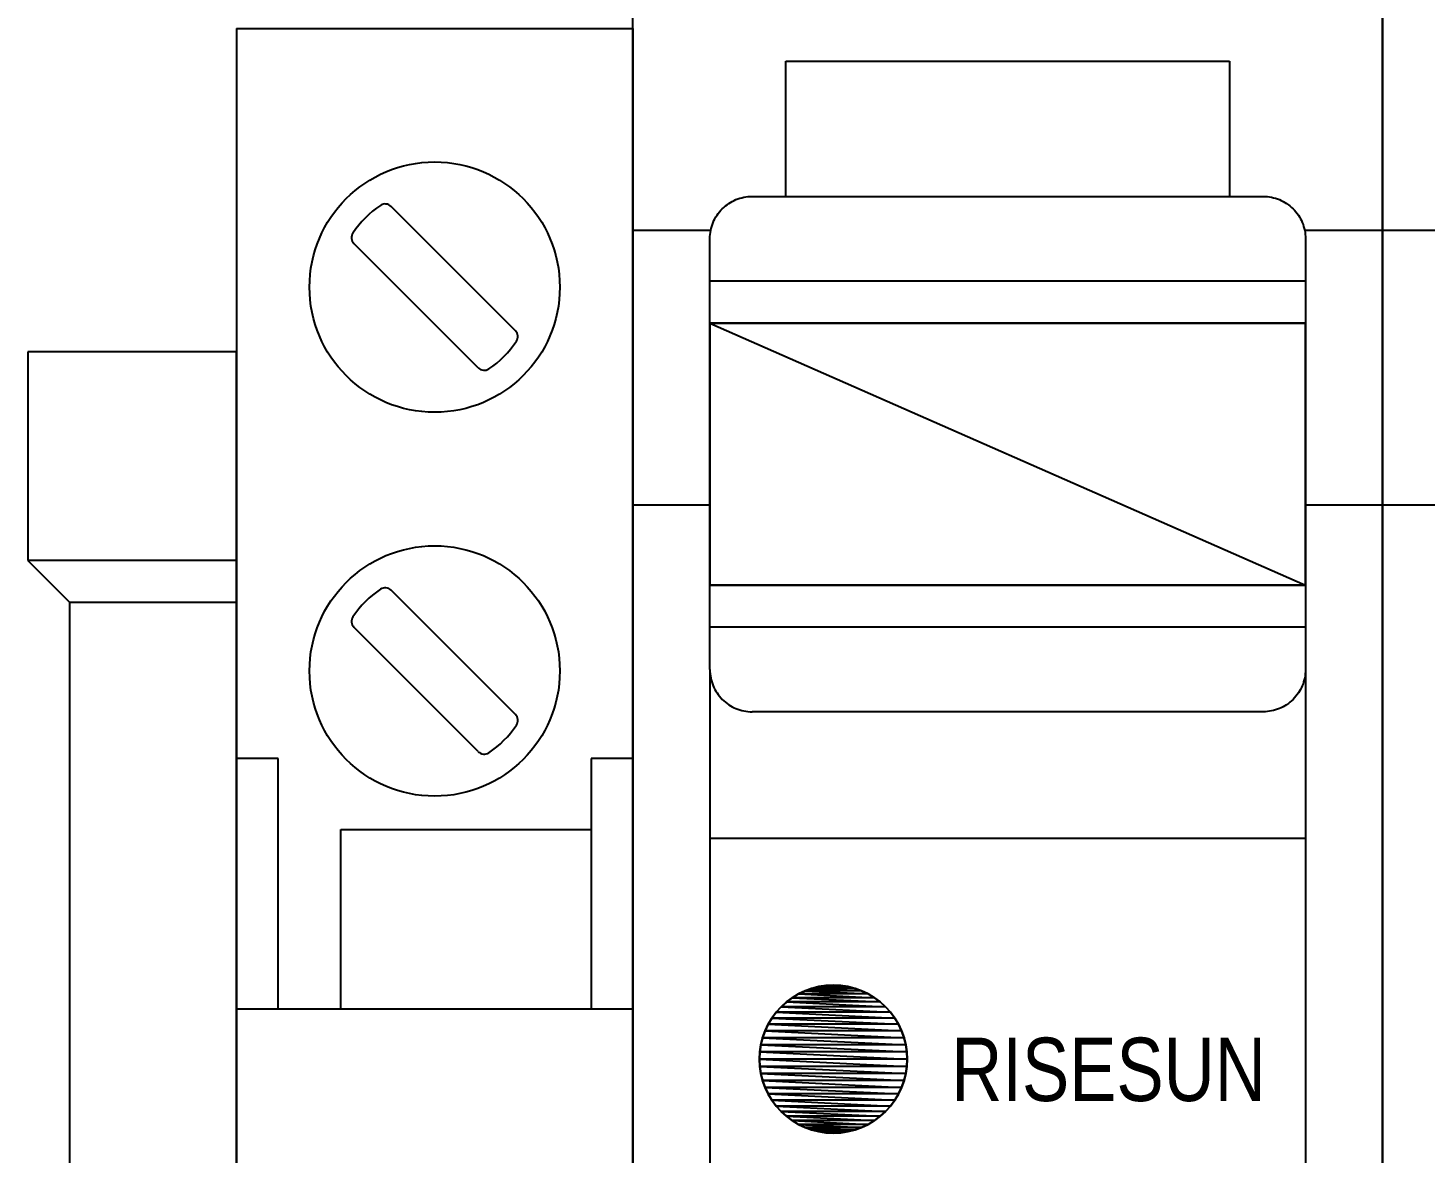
# Model space of a CAD drawing. Header units: millimetres. Extents: x 173893 to 258446, y -176540 to -123824.
# Drawn here: x 188237.67 to 188271.16, y -151208.83 to -151181.86 of the extents above; entities that cross this region are included whole.
import ezdxf

# ---------------------------------------------------------------- set-up
doc = ezdxf.new("R2010")
doc.units = ezdxf.units.MM
doc.header["$LTSCALE"] = 3
doc.linetypes.add('NEW_LINE159', pattern=[0.7, 0.5, -0.2])
doc.layers.add('1', color=3, linetype='Continuous')
doc.layers.add('DUT', color=7, linetype='Continuous')
doc.styles.add('Arial', font='arial.ttf')

msp = doc.modelspace()

# ---------------------------------------------------------------- linework, layer by layer
for p, q in [((188252.174, -151249.082), (188252.174, -151169.6)), ((188270.146, -151169.6), (188270.146, -151249.082)), ((188270.146, -151249.082), (188270.146, -151169.6)), ((188255.844, -151185.902), (188255.844, -151182.662)), ((188255.844, -151182.662), (188266.476, -151182.662)), ((188266.476, -151182.662), (188266.476, -151185.902)), ((188254.647, -151185.979), (188254.693, -151185.961)), ((188254.693, -151185.961), (188254.74, -151185.945)), ((188254.74, -151185.945), (188254.787, -151185.932)), ((188254.787, -151185.932), (188254.836, -151185.921)), ((188254.836, -151185.921), (188254.885, -151185.913)), ((188254.885, -151185.913), (188254.934, -151185.907)), ((188254.934, -151185.907), (188254.984, -151185.903)), ((188254.984, -151185.903), (188255.034, -151185.902)), ((188255.034, -151185.902), (188255.844, -151185.902)), ((188255.844, -151185.902), (188266.476, -151185.902)), ((188266.476, -151185.902), (188267.286, -151185.902)), ((188267.286, -151185.902), (188267.286, -151185.902)), ((188267.286, -151185.902), (188267.336, -151185.903)), ((188267.336, -151185.903), (188267.386, -151185.907)), ((188267.386, -151185.907), (188267.435, -151185.913)), ((188267.435, -151185.913), (188267.484, -151185.921)), ((188267.484, -151185.921), (188267.532, -151185.932)), ((188267.532, -151185.932), (188267.58, -151185.945)), ((188267.58, -151185.945), (188267.627, -151185.961)), ((188267.627, -151185.961), (188267.673, -151185.979)), ((188254.22, -151186.312), (188254.251, -151186.272)), ((188254.251, -151186.272), (188254.284, -151186.235)), ((188254.284, -151186.235), (188254.318, -151186.198)), ((188254.318, -151186.198), (188254.355, -151186.164)), ((188254.318, -151186.198), (188254.318, -151186.198)), ((188254.355, -151186.164), (188254.393, -151186.131)), ((188254.393, -151186.131), (188254.432, -151186.1)), ((188254.432, -151186.1), (188254.473, -151186.072)), ((188254.473, -151186.072), (188254.514, -151186.045)), ((188254.514, -151186.045), (188254.557, -151186.021)), ((188254.557, -151186.021), (188254.602, -151185.999)), ((188254.602, -151185.999), (188254.647, -151185.979)), ((188267.673, -151185.979), (188267.718, -151185.999)), ((188267.718, -151185.999), (188267.762, -151186.021)), ((188267.762, -151186.021), (188267.805, -151186.045)), ((188267.805, -151186.045), (188267.847, -151186.072)), ((188267.847, -151186.072), (188267.888, -151186.1)), ((188267.888, -151186.1), (188267.927, -151186.131)), ((188267.927, -151186.131), (188267.965, -151186.164)), ((188267.965, -151186.164), (188268.002, -151186.198)), ((188268.002, -151186.198), (188268.002, -151186.198)), ((188268.002, -151186.198), (188268.036, -151186.235)), ((188268.036, -151186.235), (188268.069, -151186.272)), ((188268.069, -151186.272), (188268.099, -151186.312)), ((188254.052, -151186.667), (188254.066, -151186.62)), ((188254.066, -151186.62), (188254.081, -151186.573)), ((188254.081, -151186.573), (188254.099, -151186.527)), ((188254.099, -151186.527), (188254.119, -151186.481)), ((188254.119, -151186.481), (188254.141, -151186.437)), ((188254.141, -151186.437), (188254.165, -151186.394)), ((188254.165, -151186.394), (188254.192, -151186.352)), ((188254.192, -151186.352), (188254.22, -151186.312)), ((188268.099, -151186.312), (188268.128, -151186.352)), ((188268.128, -151186.352), (188268.154, -151186.394)), ((188268.154, -151186.394), (188268.179, -151186.437)), ((188268.179, -151186.437), (188268.201, -151186.481)), ((188268.201, -151186.481), (188268.221, -151186.527)), ((188268.221, -151186.527), (188268.239, -151186.573)), ((188268.239, -151186.573), (188268.254, -151186.62)), ((188268.254, -151186.62), (188268.268, -151186.667)), ((188252.174, -151186.712), (188254.042, -151186.712)), ((188254.022, -151186.914), (188254.023, -151186.864)), ((188254.022, -151188.939), (188254.022, -151186.914)), ((188254.022, -151186.914), (188254.022, -151186.914)), ((188254.023, -151186.864), (188254.027, -151186.814)), ((188254.027, -151186.814), (188254.033, -151186.765)), ((188254.033, -151186.765), (188254.041, -151186.716)), ((188254.041, -151186.716), (188254.052, -151186.667)), ((188268.268, -151186.667), (188268.279, -151186.716)), ((188268.278, -151186.712), (188270.146, -151186.712)), ((188268.279, -151186.716), (188268.287, -151186.765)), ((188268.287, -151186.765), (188268.293, -151186.814)), ((188268.293, -151186.814), (188268.297, -151186.864)), ((188268.297, -151186.864), (188268.298, -151186.914)), ((188268.298, -151186.914), (188268.298, -151188.939)), ((188270.146, -151186.712), (188272.014, -151186.712)), ((188254.022, -151187.927), (188268.298, -151187.927)), ((188254.022, -151188.939), (188268.298, -151188.939)), ((188254.022, -151195.217), (188254.022, -151188.939)), ((188268.298, -151188.939), (188268.298, -151195.217)), ((188252.174, -151193.293), (188254.042, -151193.293)), ((188268.278, -151193.293), (188270.146, -151193.293)), ((188270.146, -151193.293), (188272.014, -151193.293)), ((188254.022, -151197.242), (188254.022, -151195.217)), ((188268.298, -151195.217), (188254.022, -151195.217)), ((188268.298, -151195.217), (188268.298, -151197.242)), ((188268.298, -151196.229), (188254.022, -151196.229)), ((188254.022, -151197.242), (188254.022, -151197.242)), ((188254.022, -151197.242), (188254.023, -151197.292)), ((188254.022, -151197.242), (188254.022, -151228.629)), ((188254.023, -151197.292), (188254.027, -151197.342)), ((188254.027, -151197.342), (188254.033, -151197.391)), ((188268.293, -151197.342), (188268.287, -151197.391)), ((188268.297, -151197.292), (188268.293, -151197.342)), ((188268.298, -151197.242), (188268.297, -151197.292)), ((188268.298, -151197.242), (188268.298, -151197.242)), ((188268.298, -151197.242), (188268.298, -151228.629)), ((188254.033, -151197.391), (188254.041, -151197.44)), ((188254.041, -151197.44), (188254.052, -151197.488)), ((188254.052, -151197.488), (188254.066, -151197.536)), ((188254.066, -151197.536), (188254.081, -151197.583)), ((188254.081, -151197.583), (188254.099, -151197.629)), ((188254.099, -151197.629), (188254.119, -151197.674)), ((188254.119, -151197.674), (188254.141, -151197.718)), ((188268.201, -151197.674), (188268.179, -151197.718)), ((188268.221, -151197.629), (188268.201, -151197.674)), ((188268.239, -151197.583), (188268.221, -151197.629)), ((188268.254, -151197.536), (188268.239, -151197.583)), ((188268.268, -151197.488), (188268.254, -151197.536)), ((188268.279, -151197.44), (188268.268, -151197.488)), ((188268.287, -151197.391), (188268.279, -151197.44)), ((188254.141, -151197.718), (188254.165, -151197.761)), ((188254.165, -151197.761), (188254.192, -151197.803)), ((188254.192, -151197.803), (188254.22, -151197.844)), ((188254.22, -151197.844), (188254.251, -151197.883)), ((188254.251, -151197.883), (188254.284, -151197.921)), ((188254.284, -151197.921), (188254.318, -151197.958)), ((188254.318, -151197.958), (188254.318, -151197.958)), ((188254.318, -151197.958), (188254.355, -151197.992)), ((188254.355, -151197.992), (188254.393, -151198.025)), ((188254.393, -151198.025), (188254.432, -151198.055)), ((188267.927, -151198.025), (188267.888, -151198.055)), ((188267.965, -151197.992), (188267.927, -151198.025)), ((188268.002, -151197.958), (188267.965, -151197.992)), ((188268.036, -151197.921), (188268.002, -151197.958)), ((188268.002, -151197.958), (188268.002, -151197.958)), ((188268.069, -151197.883), (188268.036, -151197.921)), ((188268.099, -151197.844), (188268.069, -151197.883)), ((188268.128, -151197.803), (188268.099, -151197.844)), ((188268.154, -151197.761), (188268.128, -151197.803)), ((188268.179, -151197.718), (188268.154, -151197.761)), ((188254.432, -151198.055), (188254.473, -151198.084)), ((188254.473, -151198.084), (188254.514, -151198.111)), ((188254.514, -151198.111), (188254.557, -151198.135)), ((188254.557, -151198.135), (188254.602, -151198.157)), ((188254.602, -151198.157), (188254.647, -151198.177)), ((188254.647, -151198.177), (188254.693, -151198.195)), ((188254.693, -151198.195), (188254.74, -151198.21)), ((188254.74, -151198.21), (188254.787, -151198.224)), ((188254.787, -151198.224), (188254.836, -151198.235)), ((188254.836, -151198.235), (188254.885, -151198.243)), ((188254.885, -151198.243), (188254.934, -151198.249)), ((188254.934, -151198.249), (188254.984, -151198.253)), ((188254.984, -151198.253), (188255.034, -151198.254)), ((188267.286, -151198.254), (188255.034, -151198.254)), ((188267.336, -151198.253), (188267.286, -151198.254)), ((188267.386, -151198.249), (188267.336, -151198.253)), ((188267.435, -151198.243), (188267.386, -151198.249)), ((188267.484, -151198.235), (188267.435, -151198.243)), ((188267.532, -151198.224), (188267.484, -151198.235)), ((188267.58, -151198.21), (188267.532, -151198.224)), ((188267.627, -151198.195), (188267.58, -151198.21)), ((188267.673, -151198.177), (188267.627, -151198.195)), ((188267.718, -151198.157), (188267.673, -151198.177)), ((188267.762, -151198.135), (188267.718, -151198.157)), ((188267.805, -151198.111), (188267.762, -151198.135)), ((188267.847, -151198.084), (188267.805, -151198.111)), ((188267.888, -151198.055), (188267.847, -151198.084)), ((188268.298, -151201.292), (188254.022, -151201.292))]:
    msp.add_line(p, q)
at = {"color": 144}
for p, q in [((188254.022, -151188.939), (188268.298, -151188.939)), ((188254.022, -151188.939), (188254.022, -151188.939)), ((188254.022, -151188.939), (188268.298, -151195.217)), ((188254.022, -151195.217), (188254.022, -151188.939)), ((188254.022, -151188.939), (188268.298, -151195.217)), ((188268.298, -151188.939), (188254.022, -151188.939)), ((188254.022, -151188.939), (188268.298, -151188.939)), ((188254.022, -151188.939), (188254.022, -151195.217)), ((188268.298, -151195.217), (188268.298, -151188.939)), ((188268.298, -151188.939), (188268.298, -151195.217)), ((188268.298, -151195.217), (188254.022, -151195.217)), ((188254.022, -151195.217), (188268.298, -151195.217)), ((188254.022, -151195.217), (188254.022, -151195.217)), ((188254.022, -151195.217), (188268.298, -151195.217))]:
    msp.add_line(p, q, dxfattribs=at)
at = {"color": 251, "linetype": 'NEW_LINE159'}
for p, q in [((188256.136, -151205.022), (188255.99, -151205.111)), ((188256.291, -151204.947), (188256.136, -151205.022)), ((188256.454, -151204.888), (188256.291, -151204.947)), ((188256.623, -151204.844), (188256.454, -151204.888)), ((188256.799, -151204.817), (188256.623, -151204.844)), ((188256.981, -151204.808), (188256.799, -151204.817)), ((188257.162, -151204.817), (188256.981, -151204.808)), ((188256.981, -151204.808), (188256.981, -151204.808)), ((188257.338, -151204.844), (188257.162, -151204.817)), ((188257.507, -151204.888), (188257.338, -151204.844)), ((188257.67, -151204.947), (188257.507, -151204.888)), ((188257.825, -151205.022), (188257.67, -151204.947)), ((188257.971, -151205.111), (188257.825, -151205.022)), ((188255.728, -151205.327), (188255.613, -151205.453)), ((188255.854, -151205.213), (188255.728, -151205.327)), ((188255.99, -151205.111), (188255.854, -151205.213)), ((188258.108, -151205.213), (188257.971, -151205.111)), ((188258.234, -151205.327), (188258.108, -151205.213)), ((188258.348, -151205.453), (188258.234, -151205.327)), ((188255.511, -151205.589), (188255.423, -151205.735)), ((188255.613, -151205.453), (188255.511, -151205.589)), ((188258.45, -151205.589), (188258.348, -151205.453)), ((188258.539, -151205.735), (188258.45, -151205.589)), ((188255.288, -151206.053), (188255.245, -151206.223)), ((188255.348, -151205.89), (188255.288, -151206.053)), ((188255.423, -151205.735), (188255.348, -151205.89)), ((188258.613, -151205.89), (188258.539, -151205.735)), ((188258.673, -151206.053), (188258.613, -151205.89)), ((188258.717, -151206.223), (188258.673, -151206.053)), ((188255.218, -151206.399), (188255.209, -151206.58)), ((188255.245, -151206.223), (188255.218, -151206.399)), ((188258.743, -151206.399), (188258.717, -151206.223)), ((188258.753, -151206.58), (188258.743, -151206.399)), ((188255.209, -151206.58), (188255.209, -151206.58)), ((188255.209, -151206.58), (188255.218, -151206.761)), ((188258.743, -151206.761), (188258.753, -151206.58)), ((188258.753, -151206.58), (188258.753, -151206.58)), ((188255.218, -151206.761), (188255.245, -151206.937)), ((188255.245, -151206.937), (188255.288, -151207.107)), ((188258.673, -151207.107), (188258.717, -151206.937)), ((188258.717, -151206.937), (188258.743, -151206.761)), ((188255.288, -151207.107), (188255.348, -151207.27)), ((188255.348, -151207.27), (188255.422, -151207.424)), ((188258.539, -151207.424), (188258.613, -151207.27)), ((188258.613, -151207.27), (188258.673, -151207.107)), ((188255.422, -151207.424), (188255.511, -151207.571)), ((188255.511, -151207.571), (188255.613, -151207.707)), ((188255.613, -151207.707), (188255.728, -151207.833)), ((188258.234, -151207.833), (188258.348, -151207.707)), ((188258.348, -151207.707), (188258.45, -151207.571)), ((188258.45, -151207.571), (188258.539, -151207.424)), ((188255.728, -151207.833), (188255.853, -151207.947)), ((188255.853, -151207.947), (188255.99, -151208.049)), ((188255.99, -151208.049), (188256.136, -151208.138)), ((188257.825, -151208.138), (188257.971, -151208.049)), ((188257.971, -151208.049), (188258.108, -151207.947)), ((188258.108, -151207.947), (188258.234, -151207.833)), ((188256.136, -151208.138), (188256.291, -151208.213)), ((188256.291, -151208.213), (188256.454, -151208.272)), ((188256.454, -151208.272), (188256.623, -151208.316)), ((188256.623, -151208.316), (188256.799, -151208.343)), ((188256.799, -151208.343), (188256.981, -151208.352)), ((188256.981, -151208.352), (188257.162, -151208.343)), ((188256.981, -151208.352), (188256.981, -151208.352)), ((188257.162, -151208.343), (188257.338, -151208.316)), ((188257.338, -151208.316), (188257.507, -151208.272)), ((188257.507, -151208.272), (188257.67, -151208.213)), ((188257.67, -151208.213), (188257.825, -151208.138))]:
    msp.add_line(p, q, dxfattribs=at)
at = {"color": 251}
for p, q in [((188255.996, -151205.107), (188256.146, -151205.017)), ((188256.146, -151205.017), (188255.996, -151205.107)), ((188256.146, -151205.017), (188256.303, -151204.943)), ((188256.303, -151204.943), (188256.146, -151205.017)), ((188257.816, -151205.017), (188256.146, -151205.017)), ((188256.146, -151205.017), (188257.965, -151205.107)), ((188256.146, -151205.017), (188257.965, -151205.107)), ((188257.816, -151205.017), (188256.146, -151205.017)), ((188256.303, -151204.943), (188256.466, -151204.885)), ((188256.466, -151204.885), (188256.303, -151204.943)), ((188257.659, -151204.943), (188256.303, -151204.943)), ((188256.303, -151204.943), (188257.816, -151205.017)), ((188256.303, -151204.943), (188257.816, -151205.017)), ((188257.659, -151204.943), (188256.303, -151204.943)), ((188256.466, -151204.885), (188256.635, -151204.842)), ((188256.635, -151204.842), (188256.466, -151204.885)), ((188257.495, -151204.885), (188256.466, -151204.885)), ((188256.466, -151204.885), (188257.659, -151204.943)), ((188256.466, -151204.885), (188257.659, -151204.943)), ((188257.495, -151204.885), (188256.466, -151204.885)), ((188256.635, -151204.842), (188256.807, -151204.817)), ((188256.807, -151204.817), (188256.635, -151204.842)), ((188257.326, -151204.842), (188256.635, -151204.842)), ((188256.635, -151204.842), (188257.495, -151204.885)), ((188256.635, -151204.842), (188257.495, -151204.885)), ((188257.326, -151204.842), (188256.635, -151204.842)), ((188256.807, -151204.817), (188256.981, -151204.808)), ((188256.981, -151204.808), (188256.807, -151204.817)), ((188257.154, -151204.817), (188256.807, -151204.817)), ((188256.807, -151204.817), (188257.326, -151204.842)), ((188256.807, -151204.817), (188257.326, -151204.842)), ((188257.154, -151204.817), (188256.807, -151204.817)), ((188256.981, -151204.808), (188257.154, -151204.817)), ((188257.154, -151204.817), (188256.981, -151204.808)), ((188257.326, -151204.842), (188257.154, -151204.817)), ((188257.154, -151204.817), (188257.326, -151204.842)), ((188257.495, -151204.885), (188257.326, -151204.842)), ((188257.326, -151204.842), (188257.495, -151204.885)), ((188257.659, -151204.943), (188257.495, -151204.885)), ((188257.495, -151204.885), (188257.659, -151204.943)), ((188257.816, -151205.017), (188257.659, -151204.943)), ((188257.659, -151204.943), (188257.816, -151205.017)), ((188257.965, -151205.107), (188257.816, -151205.017)), ((188257.816, -151205.017), (188257.965, -151205.107)), ((188255.611, -151205.456), (188255.728, -151205.327)), ((188255.728, -151205.327), (188255.611, -151205.456)), ((188255.728, -151205.327), (188255.857, -151205.21)), ((188255.857, -151205.21), (188255.728, -151205.327)), ((188258.234, -151205.327), (188255.728, -151205.327)), ((188255.728, -151205.327), (188258.35, -151205.456)), ((188255.728, -151205.327), (188258.35, -151205.456)), ((188258.234, -151205.327), (188255.728, -151205.327)), ((188255.857, -151205.21), (188255.996, -151205.107)), ((188255.996, -151205.107), (188255.857, -151205.21)), ((188258.105, -151205.21), (188255.857, -151205.21)), ((188255.857, -151205.21), (188258.234, -151205.327)), ((188255.857, -151205.21), (188258.234, -151205.327)), ((188258.105, -151205.21), (188255.857, -151205.21)), ((188257.965, -151205.107), (188255.996, -151205.107)), ((188255.996, -151205.107), (188258.105, -151205.21)), ((188255.996, -151205.107), (188258.105, -151205.21)), ((188257.965, -151205.107), (188255.996, -151205.107)), ((188258.105, -151205.21), (188257.965, -151205.107)), ((188257.965, -151205.107), (188258.105, -151205.21)), ((188258.234, -151205.327), (188258.105, -151205.21)), ((188258.105, -151205.21), (188258.234, -151205.327)), ((188258.35, -151205.456), (188258.234, -151205.327)), ((188258.234, -151205.327), (188258.35, -151205.456)), ((188255.418, -151205.745), (188255.508, -151205.596)), ((188255.508, -151205.596), (188255.418, -151205.745)), ((188255.508, -151205.596), (188255.611, -151205.456)), ((188255.611, -151205.456), (188255.508, -151205.596)), ((188258.454, -151205.596), (188255.508, -151205.596)), ((188255.508, -151205.596), (188258.543, -151205.745)), ((188255.508, -151205.596), (188258.543, -151205.745)), ((188258.454, -151205.596), (188255.508, -151205.596)), ((188258.35, -151205.456), (188255.611, -151205.456)), ((188255.611, -151205.456), (188258.454, -151205.596)), ((188255.611, -151205.456), (188258.454, -151205.596)), ((188258.35, -151205.456), (188255.611, -151205.456)), ((188258.454, -151205.596), (188258.35, -151205.456)), ((188258.35, -151205.456), (188258.454, -151205.596)), ((188258.543, -151205.745), (188258.454, -151205.596)), ((188258.454, -151205.596), (188258.543, -151205.745)), ((188255.243, -151206.234), (188255.285, -151206.066)), ((188255.285, -151206.066), (188255.243, -151206.234)), ((188255.285, -151206.066), (188255.344, -151205.902)), ((188255.344, -151205.902), (188255.285, -151206.066)), ((188258.676, -151206.066), (188255.285, -151206.066)), ((188255.285, -151206.066), (188258.719, -151206.234)), ((188255.285, -151206.066), (188258.719, -151206.234)), ((188258.676, -151206.066), (188255.285, -151206.066)), ((188255.344, -151205.902), (188255.418, -151205.745)), ((188255.418, -151205.745), (188255.344, -151205.902)), ((188258.618, -151205.902), (188255.344, -151205.902)), ((188255.344, -151205.902), (188258.676, -151206.066)), ((188255.344, -151205.902), (188258.676, -151206.066)), ((188258.618, -151205.902), (188255.344, -151205.902)), ((188258.543, -151205.745), (188255.418, -151205.745)), ((188255.418, -151205.745), (188258.618, -151205.902)), ((188255.418, -151205.745), (188258.618, -151205.902)), ((188258.543, -151205.745), (188255.418, -151205.745)), ((188258.618, -151205.902), (188258.543, -151205.745)), ((188258.543, -151205.745), (188258.618, -151205.902)), ((188258.676, -151206.066), (188258.618, -151205.902)), ((188258.618, -151205.902), (188258.676, -151206.066)), ((188258.719, -151206.234), (188258.676, -151206.066)), ((188258.676, -151206.066), (188258.719, -151206.234)), ((188255.217, -151206.406), (188255.243, -151206.234)), ((188255.243, -151206.234), (188255.217, -151206.406)), ((188258.719, -151206.234), (188255.243, -151206.234)), ((188255.243, -151206.234), (188258.744, -151206.406)), ((188255.243, -151206.234), (188258.744, -151206.406)), ((188258.719, -151206.234), (188255.243, -151206.234)), ((188258.744, -151206.406), (188258.719, -151206.234)), ((188258.719, -151206.234), (188258.744, -151206.406)), ((188255.209, -151206.58), (188255.217, -151206.406)), ((188255.217, -151206.406), (188255.209, -151206.58)), ((188258.753, -151206.58), (188255.209, -151206.58)), ((188255.209, -151206.58), (188258.744, -151206.754)), ((188255.217, -151206.754), (188255.209, -151206.58)), ((188255.209, -151206.58), (188258.744, -151206.754)), ((188258.753, -151206.58), (188255.209, -151206.58)), ((188255.209, -151206.58), (188255.217, -151206.754)), ((188258.744, -151206.406), (188255.217, -151206.406)), ((188255.217, -151206.406), (188258.753, -151206.58)), ((188255.217, -151206.406), (188258.753, -151206.58)), ((188258.744, -151206.406), (188255.217, -151206.406)), ((188258.753, -151206.58), (188258.744, -151206.406)), ((188258.744, -151206.406), (188258.753, -151206.58)), ((188258.744, -151206.754), (188258.753, -151206.58)), ((188258.753, -151206.58), (188258.744, -151206.754)), ((188258.744, -151206.754), (188255.217, -151206.754)), ((188255.217, -151206.754), (188258.719, -151206.926)), ((188255.243, -151206.926), (188255.217, -151206.754)), ((188255.217, -151206.754), (188258.719, -151206.926)), ((188258.744, -151206.754), (188255.217, -151206.754)), ((188255.217, -151206.754), (188255.243, -151206.926)), ((188258.719, -151206.926), (188255.243, -151206.926)), ((188255.243, -151206.926), (188258.676, -151207.094)), ((188255.285, -151207.094), (188255.243, -151206.926)), ((188255.243, -151206.926), (188258.676, -151207.094)), ((188258.719, -151206.926), (188255.243, -151206.926)), ((188255.243, -151206.926), (188255.285, -151207.094)), ((188258.676, -151207.094), (188258.719, -151206.926)), ((188258.719, -151206.926), (188258.676, -151207.094)), ((188258.719, -151206.926), (188258.744, -151206.754)), ((188258.744, -151206.754), (188258.719, -151206.926)), ((188258.676, -151207.094), (188255.285, -151207.094)), ((188255.285, -151207.094), (188258.618, -151207.258)), ((188255.344, -151207.258), (188255.285, -151207.094)), ((188255.285, -151207.094), (188258.618, -151207.258)), ((188258.676, -151207.094), (188255.285, -151207.094)), ((188255.285, -151207.094), (188255.344, -151207.258)), ((188258.618, -151207.258), (188255.344, -151207.258)), ((188255.344, -151207.258), (188258.543, -151207.415)), ((188255.418, -151207.415), (188255.344, -151207.258)), ((188255.344, -151207.258), (188258.543, -151207.415)), ((188258.618, -151207.258), (188255.344, -151207.258)), ((188255.344, -151207.258), (188255.418, -151207.415)), ((188258.543, -151207.415), (188258.618, -151207.258)), ((188258.618, -151207.258), (188258.543, -151207.415)), ((188258.618, -151207.258), (188258.676, -151207.094)), ((188258.676, -151207.094), (188258.618, -151207.258)), ((188258.543, -151207.415), (188255.418, -151207.415)), ((188255.418, -151207.415), (188258.454, -151207.564)), ((188255.508, -151207.564), (188255.418, -151207.415)), ((188255.418, -151207.415), (188258.454, -151207.564)), ((188258.543, -151207.415), (188255.418, -151207.415)), ((188255.418, -151207.415), (188255.508, -151207.564)), ((188258.454, -151207.564), (188255.508, -151207.564)), ((188255.508, -151207.564), (188258.35, -151207.704)), ((188255.611, -151207.704), (188255.508, -151207.564)), ((188255.508, -151207.564), (188258.35, -151207.704)), ((188258.454, -151207.564), (188255.508, -151207.564)), ((188255.508, -151207.564), (188255.611, -151207.704)), ((188258.35, -151207.704), (188255.611, -151207.704)), ((188255.611, -151207.704), (188258.234, -151207.833)), ((188255.728, -151207.833), (188255.611, -151207.704)), ((188255.611, -151207.704), (188258.234, -151207.833)), ((188258.35, -151207.704), (188255.611, -151207.704)), ((188255.611, -151207.704), (188255.728, -151207.833)), ((188258.234, -151207.833), (188258.35, -151207.704)), ((188258.35, -151207.704), (188258.234, -151207.833)), ((188258.35, -151207.704), (188258.454, -151207.564)), ((188258.454, -151207.564), (188258.35, -151207.704)), ((188258.454, -151207.564), (188258.543, -151207.415)), ((188258.543, -151207.415), (188258.454, -151207.564)), ((188258.234, -151207.833), (188255.728, -151207.833)), ((188255.728, -151207.833), (188258.105, -151207.95)), ((188255.857, -151207.95), (188255.728, -151207.833)), ((188255.728, -151207.833), (188258.105, -151207.95)), ((188258.234, -151207.833), (188255.728, -151207.833)), ((188255.728, -151207.833), (188255.857, -151207.95)), ((188258.105, -151207.95), (188255.857, -151207.95)), ((188255.857, -151207.95), (188257.965, -151208.053)), ((188255.996, -151208.053), (188255.857, -151207.95)), ((188255.857, -151207.95), (188257.965, -151208.053)), ((188258.105, -151207.95), (188255.857, -151207.95)), ((188255.857, -151207.95), (188255.996, -151208.053)), ((188257.965, -151208.053), (188255.996, -151208.053)), ((188255.996, -151208.053), (188257.816, -151208.143)), ((188256.146, -151208.143), (188255.996, -151208.053)), ((188255.996, -151208.053), (188257.816, -151208.143)), ((188257.965, -151208.053), (188255.996, -151208.053)), ((188255.996, -151208.053), (188256.146, -151208.143)), ((188257.816, -151208.143), (188257.965, -151208.053)), ((188257.965, -151208.053), (188257.816, -151208.143)), ((188257.965, -151208.053), (188258.105, -151207.95)), ((188258.105, -151207.95), (188257.965, -151208.053)), ((188258.105, -151207.95), (188258.234, -151207.833)), ((188258.234, -151207.833), (188258.105, -151207.95)), ((188257.816, -151208.143), (188256.146, -151208.143)), ((188256.146, -151208.143), (188257.659, -151208.217)), ((188256.303, -151208.217), (188256.146, -151208.143)), ((188256.146, -151208.143), (188257.659, -151208.217)), ((188257.816, -151208.143), (188256.146, -151208.143)), ((188256.146, -151208.143), (188256.303, -151208.217)), ((188257.659, -151208.217), (188256.303, -151208.217)), ((188256.303, -151208.217), (188257.495, -151208.276)), ((188256.466, -151208.276), (188256.303, -151208.217)), ((188256.303, -151208.217), (188257.495, -151208.276)), ((188257.659, -151208.217), (188256.303, -151208.217)), ((188256.303, -151208.217), (188256.466, -151208.276)), ((188257.495, -151208.276), (188256.466, -151208.276)), ((188256.466, -151208.276), (188257.326, -151208.318)), ((188256.635, -151208.318), (188256.466, -151208.276)), ((188256.466, -151208.276), (188257.326, -151208.318)), ((188257.495, -151208.276), (188256.466, -151208.276)), ((188256.466, -151208.276), (188256.635, -151208.318)), ((188257.326, -151208.318), (188256.635, -151208.318)), ((188256.635, -151208.318), (188257.154, -151208.343)), ((188256.807, -151208.343), (188256.635, -151208.318)), ((188256.635, -151208.318), (188257.154, -151208.343)), ((188257.326, -151208.318), (188256.635, -151208.318)), ((188256.635, -151208.318), (188256.807, -151208.343)), ((188257.154, -151208.343), (188256.807, -151208.343)), ((188256.807, -151208.343), (188256.981, -151208.352)), ((188257.154, -151208.343), (188256.807, -151208.343)), ((188256.981, -151208.352), (188256.807, -151208.343)), ((188256.981, -151208.352), (188257.154, -151208.343)), ((188257.154, -151208.343), (188256.981, -151208.352)), ((188257.154, -151208.343), (188257.326, -151208.318)), ((188257.326, -151208.318), (188257.154, -151208.343)), ((188257.326, -151208.318), (188257.495, -151208.276)), ((188257.495, -151208.276), (188257.326, -151208.318)), ((188257.495, -151208.276), (188257.659, -151208.217)), ((188257.659, -151208.217), (188257.495, -151208.276)), ((188257.659, -151208.217), (188257.816, -151208.143)), ((188257.816, -151208.143), (188257.659, -151208.217))]:
    msp.add_line(p, q, dxfattribs=at)
at = {"layer": '1', "color": 7}
for p, q in [((188242.674, -151181.876), (188252.174, -151181.876)), ((188242.674, -151181.876), (188242.674, -151232.376)), ((188252.174, -151181.876), (188252.174, -151232.376)), ((188249.358, -151189.121), (188246.379, -151186.141)), ((188248.469, -151190.01), (188245.49, -151187.03)), ((188242.674, -151189.626), (188237.674, -151189.626)), ((188237.674, -151189.626), (188237.674, -151194.626)), ((188242.674, -151224.626), (188242.674, -151189.626)), ((188242.674, -151194.626), (188237.674, -151194.626)), ((188237.674, -151194.626), (188238.674, -151195.626)), ((188249.358, -151198.321), (188246.379, -151195.341)), ((188238.674, -151195.626), (188238.674, -151218.626)), ((188238.674, -151195.626), (188242.674, -151195.626)), ((188248.469, -151199.21), (188245.49, -151196.23)), ((188243.674, -151199.376), (188242.674, -151199.376)), ((188243.674, -151205.376), (188243.674, -151199.376)), ((188252.174, -151199.376), (188251.174, -151199.376)), ((188251.174, -151199.376), (188251.174, -151205.376)), ((188245.174, -151205.376), (188245.174, -151201.076)), ((188245.174, -151201.076), (188251.174, -151201.076)), ((188242.674, -151205.376), (188252.174, -151205.376))]:
    msp.add_line(p, q, dxfattribs=at)
for centre in [(188247.424, -151188.076), (188247.424, -151197.276)]:
    msp.add_circle(centre, 3, dxfattribs=at)
for centre, radius, start, end in [((188247.424, -151188.076), 2.35, 123.5008, 146.4992), ((188246.237, -151186.283), 0.2, 45, 123.5008), ((188245.631, -151186.889), 0.2, 146.4992, 225), ((188249.217, -151189.262), 0.2, 326.4992, 45), ((188247.424, -151188.076), 2.35, 303.5008, 326.4992), ((188248.611, -151189.869), 0.2, 225, 303.5008), ((188247.424, -151197.276), 2.35, 123.5008, 146.4992), ((188246.237, -151195.483), 0.2, 45, 123.5008), ((188245.631, -151196.089), 0.2, 146.4992, 225), ((188249.217, -151198.462), 0.2, 326.4992, 45), ((188247.424, -151197.276), 2.35, 303.5008, 326.4992), ((188248.611, -151199.069), 0.2, 225, 303.5008)]:
    msp.add_arc(centre, radius, start, end, dxfattribs=at)

# ---------------------------------------------------------------- texts
at = {"layer": 'DUT', "color": 251, "style": 'Arial', "oblique": 0, "width": 0.8}
msp.add_text('RISESUN', height=1.5186, dxfattribs=at).set_placement((188259.806, -151207.585))

doc.saveas('drawing.dxf')
